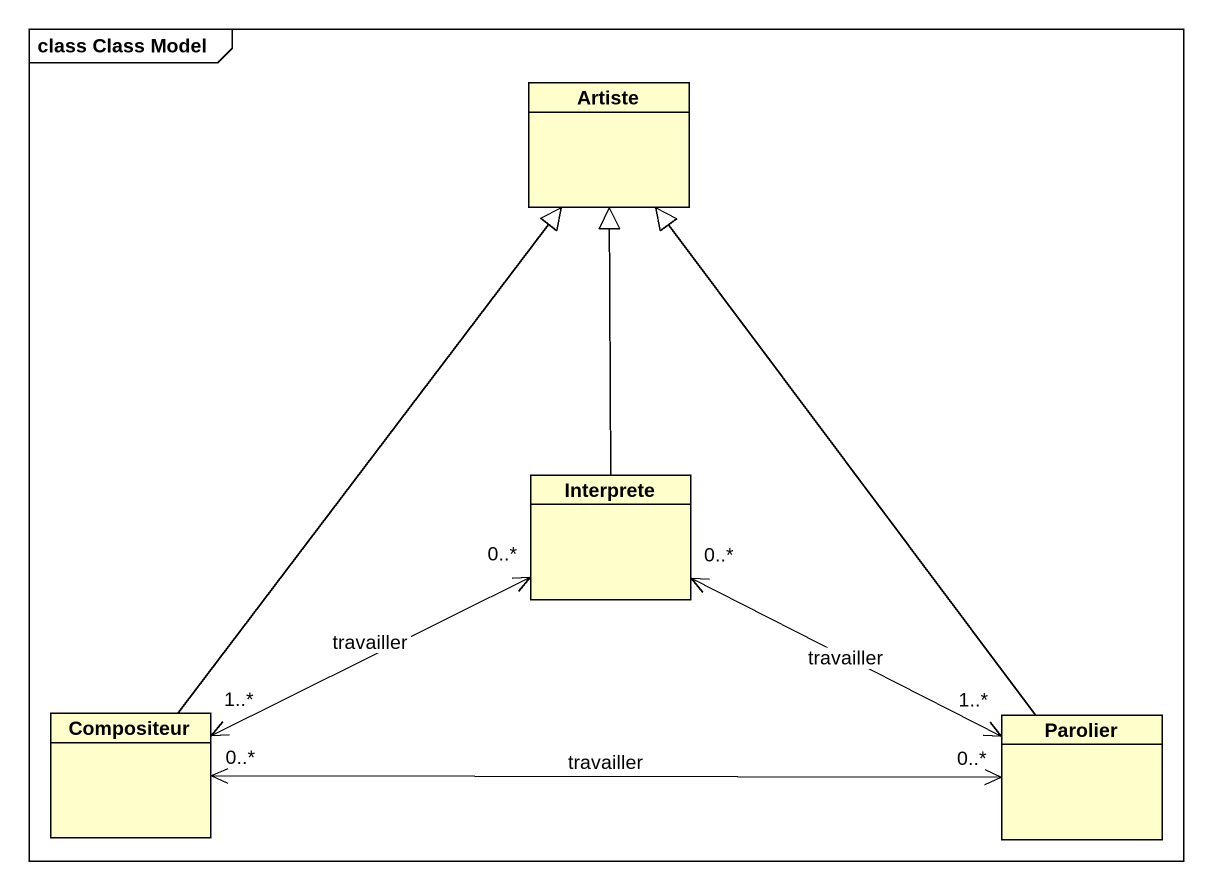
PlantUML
@startuml
mainframe class Class Model
hide circle
hide empty members
class Artiste
class Interprete
class Compositeur
class Parolier
Interprete -up-|> Artiste
Interprete "0..*" <-right-> "1..*" Parolier : travailler
Compositeur -up-|> Artiste
Compositeur "1..*" <-right-> "0..*" Interprete : travailler
Compositeur "0..*" <-right-> "0..*" Parolier : travailler
Parolier -up-|> Artiste
@enduml
